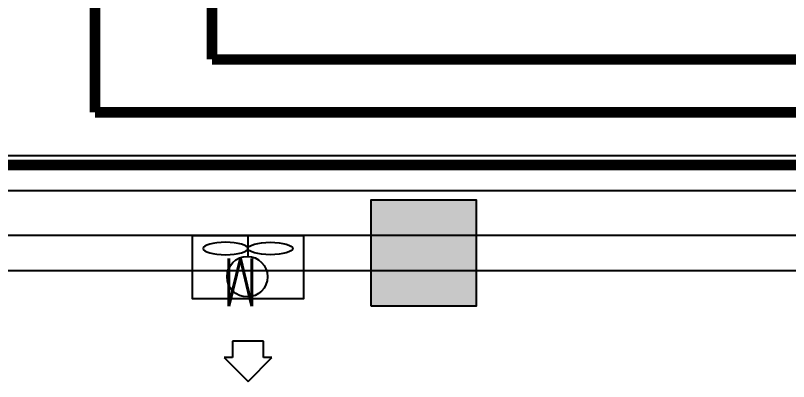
# Model space of a CAD drawing. Header units: millimetres. Extents: x 10779125 to 11142123, y -372083 to -144871.
# Drawn here: x 10963761 to 10968158, y -286457 to -284377 of the extents above; entities that cross this region are included whole.
import ezdxf

# ---------------------------------------------------------------- set-up
doc = ezdxf.new("R2010")
doc.units = ezdxf.units.MM
doc.header["$LTSCALE"] = 1000
doc.header["$MEASUREMENT"] = 0
doc.linetypes.add('CONTINOUS', pattern=[0])
doc.linetypes.add('DASH', pattern=[0.35, 0.25, -0.1])
doc.layers.get('0').update_dxf_attribs({"color": 255, "linetype": 'CONTINUOUS'})
for name, color, linetype in [('8', 8, 'CONTINUOUS'), ('ACS-文字', 1, 'CONTINUOUS'), ('ACS-设备', 5, 'CONTINUOUS'), ('K0', 7, 'CONTINOUS'), ('PUB_HATCH', 8, 'CONTINUOUS'), ('W_DIM', 4, 'CONTINUOUS')]:
    doc.layers.add(name, color=color, linetype=linetype)
doc.styles.add('水暖', font='txt.shx', dxfattribs={"width": 0.7, "bigfont": 'hztxt.shx'})

# ---------------------------------------------------------------- blocks, each defined once
blk = doc.blocks.new('_FZH')
blk.add_lwpolyline([(-0.5, -0.5), (0.5, -0.5), (0.5, 0.5), (-0.5, 0.5)], close=True)
at = {"layer": 'PUB_HATCH'}
blk.add_solid([(-0.5, -0.5), (0.5, -0.5), (-0.5, 0.5), (0.5, 0.5)], dxfattribs=at)
blk = doc.blocks.new('SJT')
at = {"layer": 'K0'}
for p, q in [((-36.6, 0), (36.6, 0)), ((-36.6, -39), (-36.6, 0)), ((36.6, 0), (36.6, -39)), ((-56.6, -39), (-36.6, -39)), ((0, -95.6), (-56.6, -39)), ((56.6, -39), (0, -95.6)), ((36.6, -39), (56.6, -39))]:
    blk.add_line(p, q, dxfattribs=at)

msp = doc.modelspace()

# ---------------------------------------------------------------- linework, layer by layer
at = {"layer": '8', "color": 8, "linetype": 'DASH', "ltscale": 200}
for p, q in [((10958082.5, -285172.2, 0), (10988268.2, -285172.2, 0)), ((10958082.5, -285372.2, 0), (10974982.5, -285372.2, 0))]:
    msp.add_line(p, q, dxfattribs=at)
at = {"layer": '8', "color": 8}
for p, q in [((10972305.7, -285627.3, 0), (10959934.1, -285627.3, 0)), ((10959876.4, -285827.3, 0), (10972363.5, -285827.3, 0))]:
    msp.add_line(p, q, dxfattribs=at)
at = {"layer": 'ACS-文字', "linetype": 'Continuous', "elevation": 0}
msp.add_lwpolyline([(10965398, -285627.3), (10965398, -285987.3), (10964767.6, -285987.3), (10964767.6, -285627.3)], close=True, dxfattribs=at)
at = {"layer": 'ACS-设备', "linetype": 'Continuous'}
msp.add_line((10965082.7, -285627.3, 0), (10965082.7, -285746.4, 0), dxfattribs=at)
msp.add_circle((10965079.1, -285861.7, 0), 115.3, dxfattribs=at)
at = {"layer": 'ACS-设备', "linetype": 'Continuous', "extrusion": (0, 0, -1)}
msp.add_ellipse((10964955.3, -285701.5, 0), major_axis=(127.4, 0), ratio=0.275074, dxfattribs=at)
at = {"layer": 'ACS-设备', "linetype": 'Continuous'}
msp.add_ellipse((10965210.1, -285701.5, 0), major_axis=(-127.4, 0), ratio=0.275074, dxfattribs=at)
at = {"layer": 'W_DIM', "color": 4, "const_width": 60, "elevation": 0}
for points in [[(10964834.6, -280954.6), (10964213.2, -280954.6), (10964213.2, -284927.3)], [(10964878.3, -283372.8), (10964878.3, -284627.3)], [(10964878.3, -284627.3), (10987052.8, -284627.3)], [(10964213.2, -284927.3), (10987352.8, -284927.3)], [(10960876.2, -285227.3), (10987652.8, -285227.3)]]:
    msp.add_lwpolyline(points, dxfattribs=at)

# ---------------------------------------------------------------- block references
at = {"layer": '8', "color": 8, "xscale": 600, "yscale": 600, "zscale": 600}
msp.add_blockref('_FZH', (10966082.5, -285727.3), dxfattribs=at)
at = {"layer": 'K0', "extrusion": (0, 0, -1), "xscale": 2.399999999906868, "yscale": 2.399999999906868, "zscale": -2.4}
msp.add_blockref('SJT', (-10965083.3, -286228, 0), dxfattribs=at)

# ---------------------------------------------------------------- texts
at = {"layer": 'ACS-文字', "linetype": 'Continuous', "style": '水暖', "width": 0.7}
msp.add_text('M', height=270, rotation=180, dxfattribs=at).set_placement((10965136.9, -285758.7, 0))

doc.saveas('drawing.dxf')
